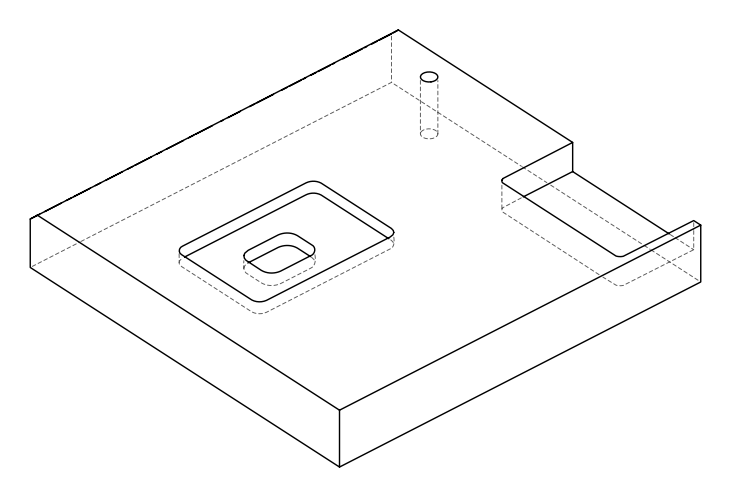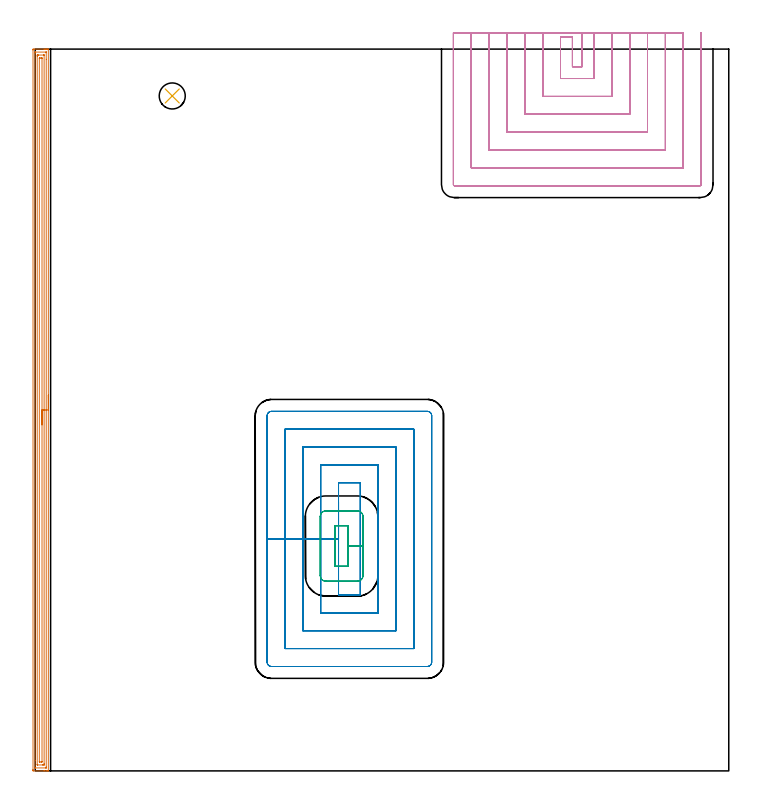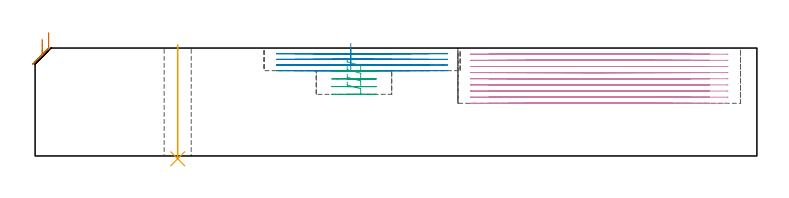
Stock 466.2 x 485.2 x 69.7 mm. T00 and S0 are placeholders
(PLAN: 5 operations, 4 tool changes, 85 min)
(1 AREA_MILL | FG_CHAMFER_SURFACE | UGT0205_001 | 15.76 min | 25702 mm3)
(2 MILL_RECTANGULAR_POCKET | POCKET_RECTANGULAR_STRAIGHT | NXT0201_012 | Follow Part, ap 4, ae 75% | 15.67 min | 345138 mm3)
(3 MILL_RECTANGULAR_POCKET_1 | POCKET_RECTANGULAR_STRAIGHT_1 | UGT0201_104 | Follow Part, ap 5, ae 75% | 2.33 min | 47661 mm3)
(4 MILL_SLOT | SLOT_PARTIAL_RECTANGULAR | NXT0201_012 | Follow Part, ap 4, ae 75% | 50.94 min | 649101 mm3)
(5 INDEXABLE_INSERT_DRILL_THROUGH_HOLE_FROM_SOLID | STEP1HOLE | NXT0302_006 | 0.3 min | 16741 mm3)
(TOOL UGT0205_001 | Chamfer Mill 20 x 3 x 45 deg. | D20 FL50 Z2)
(TOOL NXT0201_012 | ENDMILL 16mm [2P460-1600-NA 1630] | D16 FL38 Z6)
(TOOL UGT0201_104 | End Mill 20 mm | D20 FL22 Z2)
(TOOL NXT0302_006 | Index. Insert Drill 17.5mm [880-D1750L25-05] | D17.5 PA176 FL88 Z2)
(OP 1 AREA_MILL)
G17 G21 G94 G90
T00 M6
G54
G17 G0 G90 X8.8 Y252.6 S1061 M3
G43 Z79.7 H0
G94 G1 Y252.562 Z78.828 F250.
Y252.448 Z77.963
Y252.259 Z77.112
Y251.997 Z76.28
Y251.663 Z75.474
Y251.26 Z74.7
Y250.791 Z73.964
Y250.26 Z73.272
Y249.671 Z72.629
Y249.028 Z72.039
Y248.336 Z71.508
Y247.6 Z71.04
Y246.826 Z70.637
Y246.02 Z70.303
Y245.188 Z70.041
Y244.336 Z69.852
Y243.472 Z69.738
Y242.6 Z69.7
Y0.166
X8.798 Y0.01 Z69.688
X8.673 Y0.002 Z69.566
X8.544 Y0. Z69.444
X8.231 Z69.131
X7.582 Z68.477
X6.384 Z67.28
X5.834 Z66.728
X-1.156 Y0.001 Z59.741
X-1.493 Y0.01 Z59.404
X-1.498 Y0.263 Z59.401
X-1.5 Y0.612 Z59.4
Y0.964
Y484.588
X-1.498 Y484.937 Z59.401
X-1.493 Y485.19 Z59.404
X-1.156 Y485.196 Z59.741
X-0.557 Y485.2 Z60.341
X5.834 Z66.728
X6.384 Z67.28
X6.708 Z67.604
X7.258 Z68.153
X7.582 Z68.477
X8.231 Z69.131
X8.544 Z69.444
X8.674 Y485.198 Z69.566
X8.797 Y485.19 Z69.688
X8.8 Y485.034 Z69.7
Y242.6
X7.386 Z68.286
Y2.599
X7.385 Y2.398 Z68.285
X7.38 Y2.053 Z68.28
X7.379 Y2.018 Z68.279
X7.331 Y2.01 Z68.231
X7.228 Y2.004 Z68.128
X7.097 Y2. Z67.997
X0.107 Y2.001 Z61.007
X-0.038 Y2.006 Z60.862
X-0.065 Y2.01 Z60.835
X-0.079 Y2.02 Z60.821
X-0.081 Y2.051 Z60.819
X-0.085 Y2.196 Z60.815
X-0.086 Y6.83 Z60.814
Y482.601
X-0.085 Y482.802 Z60.815
X-0.081 Y483.147 Z60.819
X-0.079 Y483.182 Z60.821
X-0.031 Y483.19 Z60.869
X0.072 Y483.196 Z60.972
X0.203 Y483.2 Z61.103
X7.193 Y483.199 Z68.093
X7.338 Y483.194 Z68.238
X7.365 Y483.19 Z68.265
X7.379 Y483.18 Z68.279
X7.381 Y483.149 Z68.281
X7.385 Y483.004 Z68.285
X7.386 Y478.367 Z68.286
Y242.6
X5.971 Z66.871
Y4.937
X5.968 Y4.184 Z66.868
X5.966 Y4.05 Z66.866
X5.963 Y4.01 Z66.863
X5.924 Y4.007 Z66.824
X5.834 Y4.004 Z66.734
X5.141 Y4. Z66.041
X4.961 Z65.861
X1.646 Z62.546
X1.466 Y4.001 Z62.366
X1.406 Y4.004 Z62.306
X1.358 Y4.009 Z62.258
X1.335 Y4.013 Z62.235
X1.334 Y4.045 Z62.234
X1.33 Y4.184 Z62.23
X1.329 Y4.324 Z62.229
Y480.263
X1.332 Y481.016 Z62.232
X1.334 Y481.15 Z62.234
X1.337 Y481.19 Z62.237
X1.376 Y481.193 Z62.276
X1.466 Y481.196 Z62.366
X2.159 Y481.2 Z63.059
X2.339 Z63.239
X5.654 Z66.554
X5.834 Y481.199 Z66.734
X5.894 Y481.196 Z66.794
X5.942 Y481.191 Z66.842
X5.965 Y481.187 Z66.865
X5.966 Y481.155 Z66.866
X5.97 Y481.016 Z66.87
X5.971 Y480.876 Z66.871
Y242.6
X4.557 Z65.457
Y6.382
X4.556 Y6.222 Z65.456
X4.553 Y6.094 Z65.453
X4.551 Y6.017 Z65.451
X4.508 Y6.01 Z65.408
X4.087 Y6. Z64.987
X4.057 Z64.957
X3.184 Z64.084
X2.799 Y6.008 Z63.699
X2.755 Y6.01 Z63.655
X2.75 Y6.038 Z63.65
X2.745 Y6.087 Z63.645
X2.744 Y6.135 Z63.644
X2.743 Y478.818 Z63.643
X2.744 Y478.978 Z63.644
X2.746 Y479.106 Z63.646
X2.749 Y479.183 Z63.649
X2.791 Y479.19 Z63.691
X3.213 Y479.199 Z64.113
X3.243 Y479.2 Z64.143
X4.116 Z65.016
X4.501 Y479.192 Z65.401
X4.545 Y479.19 Z65.445
X4.55 Y479.162 Z65.45
X4.555 Y479.113 Z65.455
X4.556 Y479.065 Z65.456
X4.557 Y242.6 Z65.457
Y241.728 Z65.495
Y240.863 Z65.609
Y240.012 Z65.798
Y239.18 Z66.06
Y238.374 Z66.394
Y237.6 Z66.797
Y236.864 Z67.266
Y236.172 Z67.797
Y235.529 Z68.386
Y234.94 Z69.029
Y234.408 Z69.722
Y233.94 Z70.457
Y233.537 Z71.231
Y233.203 Z72.037
Y232.941 Z72.869
Y232.752 Z73.721
Y232.638 Z74.586
Y232.6 Z75.457
G0 Z79.7
M5
M2
(OP 2 MILL_RECTANGULAR_POCKET)
G17 G21 G94 G90
T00 M6
G54
G17 G0 G90 X203.9 Y180.768 S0 M3
G43 Z79.7 H1
Z72.7
G94 G1 Y155.95 Z66.05 F250.
Y118.2 F500.
X218.5
Y193.7
X203.9
Y155.95
X191.9
Y106.2
X230.5
Y205.7
X191.9
Y155.95
X179.9
Y94.2
X242.5
Y217.7
X179.9
Y155.95
X167.9
Y82.2
X254.5
Y229.7
X167.9
Y155.95
X155.9
Y73.1
G3 X158.8 Y70.2 R2.9
G1 X263.6
G3 X266.5 Y73.1 R2.9
G1 Y238.8
G3 X263.6 Y241.7 R2.9
G1 X158.8
G3 X155.9 Y238.8 R2.9
G1 Y155.95
Y154.95
G0 X203.9 Y180.768 Z69.05
G1 Y155.95 Z62.4 F250.
Y118.2 F500.
X218.5
Y193.7
X203.9
Y155.95
X191.9
Y106.2
X230.5
Y205.7
X191.9
Y155.95
X179.9
Y94.2
X242.5
Y217.7
X179.9
Y155.95
X167.9
Y82.2
X254.5
Y229.7
X167.9
Y155.95
X155.9
Y73.1
G3 X158.8 Y70.2 R2.9
G1 X263.6
G3 X266.5 Y73.1 R2.9
G1 Y238.8
G3 X263.6 Y241.7 R2.9
G1 X158.8
G3 X155.9 Y238.8 R2.9
G1 Y155.95
Y154.95
G0 X203.9 Y180.768 Z65.4
G1 Y155.95 Z58.75 F250.
Y118.2 F500.
X218.5
Y193.7
X203.9
Y155.95
X191.9
Y106.2
X230.5
Y205.7
X191.9
Y155.95
X179.9
Y94.2
X242.5
Y217.7
X179.9
Y155.95
X167.9
Y82.2
X254.5
Y229.7
X167.9
Y155.95
X155.9
Y73.1
G3 X158.8 Y70.2 R2.9
G1 X263.6
G3 X266.5 Y73.1 R2.9
G1 Y238.8
G3 X263.6 Y241.7 R2.9
G1 X158.8
G3 X155.9 Y238.8 R2.9
G1 Y155.95
Y154.95
G0 X203.9 Y180.768 Z61.75
G1 Y155.95 Z55.1 F250.
Y118.2 F500.
X218.5
Y193.7
X203.9
Y155.95
X191.9
Y106.2
X230.5
Y205.7
X191.9
Y155.95
X179.9
Y94.2
X242.5
Y217.7
X179.9
Y155.95
X167.9
Y82.2
X254.5
Y229.7
X167.9
Y155.95
X155.9
Y73.1
G3 X158.8 Y70.2 R2.9
G1 X263.6
G3 X266.5 Y73.1 R2.9
G1 Y238.8
G3 X263.6 Y241.7 R2.9
G1 X158.8
G3 X155.9 Y238.8 R2.9
G1 Y155.95
Y154.95
G0 Z79.7
M5
M2
(OP 3 MILL_RECTANGULAR_POCKET_1)
G17 G21 G94 G90
T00 M6
G54
G17 G0 G90 X201.6 Y144.944 S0 M3
G43 Z79.7 H0
Z62.733
G94 G1 Y137.5 Z60.739 F250.
X210.3 Z58.407
Y151.15 Z54.75
Y164.8 F500.
X201.6
Y137.5
X210.3
Y151.15
X220.3
Y171.
G3 X216.5 Y174.8 R3.8
G1 X195.4
G3 X191.6 Y171. R3.8
G1 Y131.3
G3 X195.4 Y127.5 R3.8
G1 X216.5
G3 X220.3 Y131.3 R3.8
G1 Y151.15
Y152.15
G0 X201.6 Y144.944 Z57.75
G1 Y137.5 Z55.755 F250.
X210.3 Z53.424
Y151.15 Z49.767
Y164.8 F500.
X201.6
Y137.5
X210.3
Y151.15
X220.3
Y171.
G3 X216.5 Y174.8 R3.8
G1 X195.4
G3 X191.6 Y171. R3.8
G1 Y131.3
G3 X195.4 Y127.5 R3.8
G1 X216.5
G3 X220.3 Y131.3 R3.8
G1 Y151.15
Y152.15
G0 X201.6 Y144.944 Z52.767
G1 Y137.5 Z50.772 F250.
X210.3 Z48.441
Y151.15 Z44.783
Y164.8 F500.
X201.6
Y137.5
X210.3
Y151.15
X220.3
Y171.
G3 X216.5 Y174.8 R3.8
G1 X195.4
G3 X191.6 Y171. R3.8
G1 Y131.3
G3 X195.4 Y127.5 R3.8
G1 X216.5
G3 X220.3 Y131.3 R3.8
G1 Y151.15
Y152.15
G0 X201.6 Y144.944 Z47.783
G1 Y137.5 Z45.789 F250.
X210.3 Z43.458
Y151.15 Z39.8
Y164.8 F500.
X201.6
Y137.5
X210.3
Y151.15
X220.3
Y171.
G3 X216.5 Y174.8 R3.8
G1 X195.4
G3 X191.6 Y171. R3.8
G1 Y131.3
G3 X195.4 Y127.5 R3.8
G1 X216.5
G3 X220.3 Y131.3 R3.8
G1 Y151.15
Y152.15
G0 Z79.7
M5
M2
(OP 4 MILL_SLOT)
G17 G21 G94 G90
T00 M6
G54
G17 G0 G90 X367.6 Y496.2 S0 M3
G43 Z79.7 H1
Z65.733
G94 G1 Y493.2 F250.
Y473.4 F500.
X361.1
Y493.2
X353.1
Y465.4
X375.6
Y493.2
Y496.2 F250.
X341.1
Y493.2
Y453.4 F500.
X387.6
Y493.2
Y496.2 F250.
X329.1
Y493.2
Y441.4 F500.
X399.6
Y493.2
Y496.2 F250.
X317.1
Y493.2
Y429.4 F500.
X411.6
Y493.2
Y496.2 F250.
X305.1
Y493.2
Y417.4 F500.
X423.6
Y493.2
Y496.2 F250.
X293.1
Y493.2
Y405.4 F500.
X435.6
Y493.2
Y496.2 F250.
X281.1
Y493.2
Y394. F500.
G3 X281.7 Y393.4 R0.6
G1 X447.
G3 X447.6 Y394. R0.6
G1 Y493.2
Y496.2 F250.
G0 X367.6 Z61.767
G1 Y493.2
Y473.4 F500.
X361.1
Y493.2
X353.1
Y465.4
X375.6
Y493.2
Y496.2 F250.
X341.1
Y493.2
Y453.4 F500.
X387.6
Y493.2
Y496.2 F250.
X329.1
Y493.2
Y441.4 F500.
X399.6
Y493.2
Y496.2 F250.
X317.1
Y493.2
Y429.4 F500.
X411.6
Y493.2
Y496.2 F250.
X305.1
Y493.2
Y417.4 F500.
X423.6
Y493.2
Y496.2 F250.
X293.1
Y493.2
Y405.4 F500.
X435.6
Y493.2
Y496.2 F250.
X281.1
Y493.2
Y394. F500.
G3 X281.7 Y393.4 R0.6
G1 X447.
G3 X447.6 Y394. R0.6
G1 Y493.2
Y496.2 F250.
G0 X367.6 Z57.8
G1 Y493.2
Y473.4 F500.
X361.1
Y493.2
X353.1
Y465.4
X375.6
Y493.2
Y496.2 F250.
X341.1
Y493.2
Y453.4 F500.
X387.6
Y493.2
Y496.2 F250.
X329.1
Y493.2
Y441.4 F500.
X399.6
Y493.2
Y496.2 F250.
X317.1
Y493.2
Y429.4 F500.
X411.6
Y493.2
Y496.2 F250.
X305.1
Y493.2
Y417.4 F500.
X423.6
Y493.2
Y496.2 F250.
X293.1
Y493.2
Y405.4 F500.
X435.6
Y493.2
Y496.2 F250.
X281.1
Y493.2
Y394. F500.
G3 X281.7 Y393.4 R0.6
G1 X447.
G3 X447.6 Y394. R0.6
G1 Y493.2
Y496.2 F250.
G0 X367.6 Z53.833
G1 Y493.2
Y473.4 F500.
X361.1
Y493.2
X353.1
Y465.4
X375.6
Y493.2
Y496.2 F250.
X341.1
Y493.2
Y453.4 F500.
X387.6
Y493.2
Y496.2 F250.
X329.1
Y493.2
Y441.4 F500.
X399.6
Y493.2
Y496.2 F250.
X317.1
Y493.2
Y429.4 F500.
X411.6
Y493.2
Y496.2 F250.
X305.1
Y493.2
Y417.4 F500.
X423.6
Y493.2
Y496.2 F250.
X293.1
Y493.2
Y405.4 F500.
X435.6
Y493.2
Y496.2 F250.
X281.1
Y493.2
Y394. F500.
G3 X281.7 Y393.4 R0.6
G1 X447.
G3 X447.6 Y394. R0.6
G1 Y493.2
Y496.2 F250.
G0 X367.6 Z49.867
G1 Y493.2
Y473.4 F500.
X361.1
Y493.2
X353.1
Y465.4
X375.6
Y493.2
Y496.2 F250.
X341.1
Y493.2
Y453.4 F500.
X387.6
Y493.2
Y496.2 F250.
X329.1
Y493.2
Y441.4 F500.
X399.6
Y493.2
Y496.2 F250.
X317.1
Y493.2
Y429.4 F500.
X411.6
Y493.2
Y496.2 F250.
X305.1
Y493.2
Y417.4 F500.
X423.6
Y493.2
Y496.2 F250.
X293.1
Y493.2
Y405.4 F500.
X435.6
Y493.2
Y496.2 F250.
X281.1
Y493.2
Y394. F500.
G3 X281.7 Y393.4 R0.6
G1 X447.
G3 X447.6 Y394. R0.6
G1 Y493.2
Y496.2 F250.
G0 X367.6 Z45.9
G1 Y493.2
Y473.4 F500.
X361.1
Y493.2
X353.1
Y465.4
X375.6
Y493.2
Y496.2 F250.
X341.1
Y493.2
Y453.4 F500.
X387.6
Y493.2
Y496.2 F250.
X329.1
Y493.2
Y441.4 F500.
X399.6
Y493.2
Y496.2 F250.
X317.1
Y493.2
Y429.4 F500.
X411.6
Y493.2
Y496.2 F250.
X305.1
Y493.2
Y417.4 F500.
X423.6
Y493.2
Y496.2 F250.
X293.1
Y493.2
Y405.4 F500.
X435.6
Y493.2
Y496.2 F250.
X281.1
Y493.2
Y394. F500.
G3 X281.7 Y393.4 R0.6
G1 X447.
G3 X447.6 Y394. R0.6
G1 Y493.2
Y496.2 F250.
G0 X367.6 Z41.933
G1 Y493.2
Y473.4 F500.
X361.1
Y493.2
X353.1
Y465.4
X375.6
Y493.2
Y496.2 F250.
X341.1
Y493.2
Y453.4 F500.
X387.6
Y493.2
Y496.2 F250.
X329.1
Y493.2
Y441.4 F500.
X399.6
Y493.2
Y496.2 F250.
X317.1
Y493.2
Y429.4 F500.
X411.6
Y493.2
Y496.2 F250.
X305.1
Y493.2
Y417.4 F500.
X423.6
Y493.2
Y496.2 F250.
X293.1
Y493.2
Y405.4 F500.
X435.6
Y493.2
Y496.2 F250.
X281.1
Y493.2
Y394. F500.
G3 X281.7 Y393.4 R0.6
G1 X447.
G3 X447.6 Y394. R0.6
G1 Y493.2
Y496.2 F250.
G0 X367.6 Z37.967
G1 Y493.2
Y473.4 F500.
X361.1
Y493.2
X353.1
Y465.4
X375.6
Y493.2
Y496.2 F250.
X341.1
Y493.2
Y453.4 F500.
X387.6
Y493.2
Y496.2 F250.
X329.1
Y493.2
Y441.4 F500.
X399.6
Y493.2
Y496.2 F250.
X317.1
Y493.2
Y429.4 F500.
X411.6
Y493.2
Y496.2 F250.
X305.1
Y493.2
Y417.4 F500.
X423.6
Y493.2
Y496.2 F250.
X293.1
Y493.2
Y405.4 F500.
X435.6
Y493.2
Y496.2 F250.
X281.1
Y493.2
Y394. F500.
G3 X281.7 Y393.4 R0.6
G1 X447.
G3 X447.6 Y394. R0.6
G1 Y493.2
Y496.2 F250.
G0 X367.6 Z34.
G1 Y493.2
Y473.4 F500.
X361.1
Y493.2
X353.1
Y465.4
X375.6
Y493.2
Y496.2 F250.
X341.1
Y493.2
Y453.4 F500.
X387.6
Y493.2
Y496.2 F250.
X329.1
Y493.2
Y441.4 F500.
X399.6
Y493.2
Y496.2 F250.
X317.1
Y493.2
Y429.4 F500.
X411.6
Y493.2
Y496.2 F250.
X305.1
Y493.2
Y417.4 F500.
X423.6
Y493.2
Y496.2 F250.
X293.1
Y493.2
Y405.4 F500.
X435.6
Y493.2
Y496.2 F250.
X281.1
Y493.2
Y394. F500.
G3 X281.7 Y393.4 R0.6
G1 X447.
G3 X447.6 Y394. R0.6
G1 Y493.2
Y496.2 F250.
G0 Z79.7
M5
M2
(OP 5 INDEXABLE_INSERT_DRILL_THROUGH_HOLE_FROM_SOLID)
G17 G21 G94 G90
T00 M6
G54
G17 G0 G90 X92.1 Y453.7 S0 M3
G43 Z79.7 H1
G94 G81 G98 Z-1.806 F250. R71.7
G80
M5
M2
